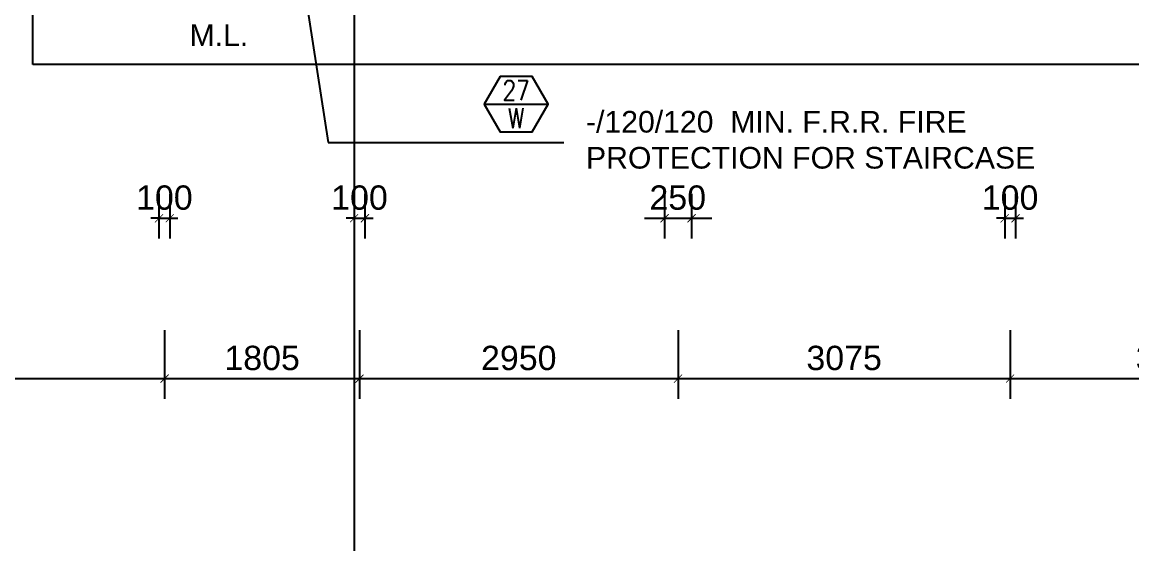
# Model space of a CAD drawing. Header units: millimetres. Extents: x 0 to 70486, y 148 to 42536.
# Drawn here: x 50425 to 60701, y 7918 to 12809 of the extents above; entities that cross this region are included whole.
import ezdxf
from ezdxf.enums import TextEntityAlignment as Align

# ---------------------------------------------------------------- set-up
doc = ezdxf.new("R2010")
doc.units = ezdxf.units.MM
doc.linetypes.add('CENTERX2', pattern=[101.6, 63.5, -12.7, 12.7, -12.7])
doc.layers.get('Defpoints').update_dxf_attribs({"color": 8})
for name, color, linetype in [('Architectural Features', 8, 'Continuous'), ('GBP Dim', 8, 'Continuous'), ('GBP Text 200', 8, 'Continuous'), ('grid', 8, 'CENTERX2'), ('metal louvres', 8, 'Continuous'), ('TEXT Ref', 8, 'Continuous'), ('Window Mark', 8, 'Continuous')]:
    doc.layers.add(name, color=color, linetype=linetype)
doc.styles.add('BH', font='arial.ttf')
doc.styles.add('ROMANS', font='romans.shx')
doc.styles.get("Standard").update_dxf_attribs({"font": 'arial.ttf'})
doc.dimstyles.new('200 GBP', dxfattribs={"dimscale": 1.5, "dimtxt": 150, "dimasz": 50, "dimexe": 125, "dimexo": 50, "dimgap": 50, "dimtad": 1, "dimdec": 0, "dimzin": 0, "dimdsep": 46, "dimtxsty": 'BH', "dimblk": 'ARCHTICK', "dimcen": 0.09, "dimdle": 125, "dimclrd": 9, "dimclre": 9, "dimclrt": 1, "dimadec": 0, "dimazin": 0, "dimtfac": 1, "dimtdec": 0, "dimtix": 1, "dimtmove": 2, "dimatfit": 3, "dimldrblk": 'ARCHTICK', "dimfxl": 300, "dimfxlon": 1, "dimtolj": 1, "dimtzin": 0, "dimarcsym": 0})
doc.dimstyles.get("Standard").update_dxf_attribs({"dimtxt": 0.18, "dimasz": 0.18, "dimexe": 0.18, "dimexo": 0.0625, "dimgap": 0.09, "dimtad": 0, "dimtih": 1, "dimtoh": 1, "dimdec": 4, "dimzin": 0, "dimdsep": 46, "dimtxsty": 'Standard', "dimcen": 0.09, "dimadec": 0, "dimazin": 0, "dimtfac": 1, "dimtdec": 4, "dimtofl": 0, "dimtmove": 0, "dimatfit": 3, "dimfxl": 1, "dimtolj": 1, "dimtzin": 0, "dimarcsym": 0})

# ---------------------------------------------------------------- blocks, each defined once
blk = doc.blocks.new('_ArchTick')
at = {"color": 0, "const_width": 0.1}
blk.add_lwpolyline([(0.5, 0.5), (-0.5, -0.5)], dxfattribs=at)
blk = doc.blocks.new('*D403')
at = {"layer": 'Defpoints', "color": 0, "transparency": 16777216}
for p in [(47769, 12334), (51744, 11534), (51744, 9511)]:
    blk.add_point(p, dxfattribs=at)
at = {"layer": 'GBP Dim', "color": 9, "lineweight": -2, "transparency": 16777216}
for p, q in [((47769, 9961), (47769, 9324)), ((51744, 9961), (51744, 9324)), ((47581, 9511), (51932, 9511))]:
    blk.add_line(p, q, dxfattribs=at)
at = {"layer": 'GBP Dim', "color": 9, "lineweight": -2, "transparency": 16777216, "xscale": 75, "yscale": 75, "zscale": 75, "rotation": 180}
blk.add_blockref('_ArchTick', (47769, 9511), dxfattribs=at)
at = {"layer": 'GBP Dim', "color": 9, "lineweight": -2, "transparency": 16777216, "xscale": 75, "yscale": 75, "zscale": 75}
blk.add_blockref('_ArchTick', (51744, 9511), dxfattribs=at)
at = {"layer": 'GBP Dim', "transparency": 16777216, "insert": (49756, 9701), "char_height": 225, "attachment_point": 5, "style": 'BH'}
blk.add_mtext('\\A1;3975', dxfattribs=at)
blk = doc.blocks.new('*D404')
at = {"layer": 'Defpoints', "color": 0, "transparency": 16777216}
for p in [(53549, 12434), (51744, 11534), (53549, 9511)]:
    blk.add_point(p, dxfattribs=at)
at = {"layer": 'GBP Dim', "color": 9, "lineweight": -2, "transparency": 16777216}
for p, q in [((51744, 9961), (51744, 9324)), ((53549, 9961), (53549, 9324)), ((51557, 9511), (53737, 9511))]:
    blk.add_line(p, q, dxfattribs=at)
at = {"layer": 'GBP Dim', "color": 9, "lineweight": -2, "transparency": 16777216, "xscale": 75, "yscale": 75, "zscale": 75, "rotation": 180}
blk.add_blockref('_ArchTick', (51744, 9511), dxfattribs=at)
at = {"layer": 'GBP Dim', "color": 9, "lineweight": -2, "transparency": 16777216, "xscale": 75, "yscale": 75, "zscale": 75}
blk.add_blockref('_ArchTick', (53549, 9511), dxfattribs=at)
at = {"layer": 'GBP Dim', "transparency": 16777216, "insert": (52647, 9701), "char_height": 225, "attachment_point": 5, "style": 'BH'}
blk.add_mtext('\\A1;1805', dxfattribs=at)
blk = doc.blocks.new('*D405')
at = {"layer": 'Defpoints', "color": 0, "transparency": 16777216}
for p in [(53549, 12434), (56499, 12434), (56499, 9511)]:
    blk.add_point(p, dxfattribs=at)
at = {"layer": 'GBP Dim', "color": 9, "lineweight": -2, "transparency": 16777216}
for p, q in [((53549, 9961), (53549, 9324)), ((56499, 9961), (56499, 9324)), ((53362, 9511), (56687, 9511))]:
    blk.add_line(p, q, dxfattribs=at)
at = {"layer": 'GBP Dim', "color": 9, "lineweight": -2, "transparency": 16777216, "xscale": 75, "yscale": 75, "zscale": 75, "rotation": 180}
blk.add_blockref('_ArchTick', (53549, 9511), dxfattribs=at)
at = {"layer": 'GBP Dim', "color": 9, "lineweight": -2, "transparency": 16777216, "xscale": 75, "yscale": 75, "zscale": 75}
blk.add_blockref('_ArchTick', (56499, 9511), dxfattribs=at)
at = {"layer": 'GBP Dim', "transparency": 16777216, "insert": (55024, 9701), "char_height": 225, "attachment_point": 5, "style": 'BH'}
blk.add_mtext('\\A1;2950', dxfattribs=at)
blk = doc.blocks.new('*D406')
at = {"layer": 'Defpoints', "color": 0, "transparency": 16777216}
for p in [(62599, 14484), (59574, 12434), (62599, 9511)]:
    blk.add_point(p, dxfattribs=at)
at = {"layer": 'GBP Dim', "color": 9, "lineweight": -2, "transparency": 16777216}
for p, q in [((59574, 9961), (59574, 9324)), ((62599, 9961), (62599, 9324)), ((59387, 9511), (62787, 9511))]:
    blk.add_line(p, q, dxfattribs=at)
at = {"layer": 'GBP Dim', "color": 9, "lineweight": -2, "transparency": 16777216, "xscale": 75, "yscale": 75, "zscale": 75, "rotation": 180}
blk.add_blockref('_ArchTick', (59574, 9511), dxfattribs=at)
at = {"layer": 'GBP Dim', "color": 9, "lineweight": -2, "transparency": 16777216, "xscale": 75, "yscale": 75, "zscale": 75}
blk.add_blockref('_ArchTick', (62599, 9511), dxfattribs=at)
at = {"layer": 'GBP Dim', "transparency": 16777216, "insert": (61087, 9701), "char_height": 225, "attachment_point": 5, "style": 'BH'}
blk.add_mtext('\\A1;3025', dxfattribs=at)
blk = doc.blocks.new('MISCWINDOWS')
blk.add_line((-4.04, 0), (4.04, 0))
blk.add_lwpolyline([(-2.02, 3.5), (-4.04, 0), (-2.02, -3.5), (2.02, -3.5), (4.04, 0), (2.02, 3.5)], close=True)
at = {"style": 'BH'}
for tag, p in [('MARK_NUMBER', (0, 1.75)), ('DWG_NUMBER', (0, -1.75))]:
    blk.add_attdef(tag, text='', height=2.5, dxfattribs=at).set_placement(p, align=Align.MIDDLE_CENTER)
blk = doc.blocks.new('*D428')
at = {"layer": 'Defpoints', "color": 0, "transparency": 16777216}
for p in [(56499, 12434), (59574, 12434), (59574, 9511)]:
    blk.add_point(p, dxfattribs=at)
at = {"layer": 'GBP Dim', "color": 9, "lineweight": -2, "transparency": 16777216}
for p, q in [((56499, 9961), (56499, 9324)), ((59574, 9961), (59574, 9324)), ((56312, 9511), (59762, 9511))]:
    blk.add_line(p, q, dxfattribs=at)
at = {"layer": 'GBP Dim', "color": 9, "lineweight": -2, "transparency": 16777216, "xscale": 75, "yscale": 75, "zscale": 75, "rotation": 180}
blk.add_blockref('_ArchTick', (56499, 9511), dxfattribs=at)
at = {"layer": 'GBP Dim', "color": 9, "lineweight": -2, "transparency": 16777216, "xscale": 75, "yscale": 75, "zscale": 75}
blk.add_blockref('_ArchTick', (59574, 9511), dxfattribs=at)
at = {"layer": 'GBP Dim', "transparency": 16777216, "insert": (58037, 9701), "char_height": 225, "attachment_point": 5, "style": 'BH'}
blk.add_mtext('\\A1;3075', dxfattribs=at)
blk = doc.blocks.new('*D443')
at = {"layer": 'Defpoints', "color": 0, "transparency": 16777216}
for p in [(51692, 12023, 0), (51792, 12044), (51792, 10995)]:
    blk.add_point(p, dxfattribs=at)
at = {"layer": 'GBP Dim', "color": 9, "lineweight": -2, "transparency": 16777216}
for p, q in [((51692, 11220), (51692, 10808)), ((51792, 11220), (51792, 10808)), ((51692, 10995), (51617, 10995)), ((51692, 10995), (51792, 10995)), ((51792, 10995), (51867, 10995))]:
    blk.add_line(p, q, dxfattribs=at)
at = {"layer": 'GBP Dim', "color": 9, "lineweight": -2, "transparency": 16777216, "xscale": 75, "yscale": 75, "zscale": 75}
blk.add_blockref('_ArchTick', (51692, 10995), dxfattribs=at)
at = {"layer": 'GBP Dim', "color": 9, "lineweight": -2, "transparency": 16777216, "xscale": 75, "yscale": 75, "zscale": 75, "rotation": 180}
blk.add_blockref('_ArchTick', (51792, 10995), dxfattribs=at)
at = {"layer": 'GBP Dim', "transparency": 16777216, "insert": (51742, 11185), "char_height": 225, "attachment_point": 5, "style": 'BH'}
blk.add_mtext('\\A1;100', dxfattribs=at)
blk = doc.blocks.new('*D444')
at = {"layer": 'Defpoints', "color": 0, "transparency": 16777216}
for p in [(53499, 12023, 0), (53599, 12044), (53599, 10995)]:
    blk.add_point(p, dxfattribs=at)
at = {"layer": 'GBP Dim', "color": 9, "lineweight": -2, "transparency": 16777216}
for p, q in [((53499, 11220), (53499, 10807)), ((53599, 11220), (53599, 10807)), ((53499, 10995), (53424, 10995)), ((53499, 10995), (53599, 10995)), ((53599, 10995), (53674, 10995))]:
    blk.add_line(p, q, dxfattribs=at)
at = {"layer": 'GBP Dim', "color": 9, "lineweight": -2, "transparency": 16777216, "xscale": 75, "yscale": 75, "zscale": 75}
blk.add_blockref('_ArchTick', (53499, 10995), dxfattribs=at)
at = {"layer": 'GBP Dim', "color": 9, "lineweight": -2, "transparency": 16777216, "xscale": 75, "yscale": 75, "zscale": 75, "rotation": 180}
blk.add_blockref('_ArchTick', (53599, 10995), dxfattribs=at)
at = {"layer": 'GBP Dim', "transparency": 16777216, "insert": (53549, 11185), "char_height": 225, "attachment_point": 5, "style": 'BH'}
blk.add_mtext('\\A1;100', dxfattribs=at)
blk = doc.blocks.new('*D445')
at = {"layer": 'Defpoints', "color": 0, "transparency": 16777216}
for p in [(56374, 12023, 0), (56624, 12029), (56624, 10995)]:
    blk.add_point(p, dxfattribs=at)
at = {"layer": 'GBP Dim', "color": 9, "lineweight": -2, "transparency": 16777216}
for p, q in [((56374, 11220), (56374, 10807)), ((56624, 11220), (56624, 10807)), ((56187, 10995), (56812, 10995))]:
    blk.add_line(p, q, dxfattribs=at)
at = {"layer": 'GBP Dim', "color": 9, "lineweight": -2, "transparency": 16777216, "xscale": 75, "yscale": 75, "zscale": 75, "rotation": 180}
blk.add_blockref('_ArchTick', (56374, 10995), dxfattribs=at)
at = {"layer": 'GBP Dim', "color": 9, "lineweight": -2, "transparency": 16777216, "xscale": 75, "yscale": 75, "zscale": 75}
blk.add_blockref('_ArchTick', (56624, 10995), dxfattribs=at)
at = {"layer": 'GBP Dim', "transparency": 16777216, "insert": (56496, 11185), "char_height": 225, "attachment_point": 5, "style": 'BH'}
blk.add_mtext('\\A1;250', dxfattribs=at)
blk = doc.blocks.new('*D446')
at = {"layer": 'Defpoints', "color": 0, "transparency": 16777216}
for p in [(59524, 12023, 0), (59624, 12044), (59624, 10995)]:
    blk.add_point(p, dxfattribs=at)
at = {"layer": 'GBP Dim', "color": 9, "lineweight": -2, "transparency": 16777216}
for p, q in [((59524, 11220), (59524, 10807)), ((59624, 11220), (59624, 10807)), ((59524, 10995), (59449, 10995)), ((59524, 10995), (59624, 10995)), ((59624, 10995), (59699, 10995))]:
    blk.add_line(p, q, dxfattribs=at)
at = {"layer": 'GBP Dim', "color": 9, "lineweight": -2, "transparency": 16777216, "xscale": 75, "yscale": 75, "zscale": 75}
blk.add_blockref('_ArchTick', (59524, 10995), dxfattribs=at)
at = {"layer": 'GBP Dim', "color": 9, "lineweight": -2, "transparency": 16777216, "xscale": 75, "yscale": 75, "zscale": 75, "rotation": 180}
blk.add_blockref('_ArchTick', (59624, 10995), dxfattribs=at)
at = {"layer": 'GBP Dim', "transparency": 16777216, "insert": (59574, 11185), "char_height": 225, "attachment_point": 5, "style": 'BH'}
blk.add_mtext('\\A1;100', dxfattribs=at)
blk = doc.blocks.new('A$C65CE4B9A')
at = {"layer": 'grid', "ltscale": 200}
blk.add_line((-14000, 10500), (-14000, -20450), dxfattribs=at)

msp = doc.modelspace()

# ---------------------------------------------------------------- linework, layer by layer
at = {"layer": 'Architectural Features', "ltscale": 50}
for p, q in [((50524.9, 12417.8), (50524.9, 12917.8)), ((63099.1, 12417.8), (50524.9, 12417.8))]:
    msp.add_line(p, q, dxfattribs=at)

# ---------------------------------------------------------------- block references
at = {"layer": 'TEXT Ref'}
msp.add_blockref('A$C65CE4B9A', (67500, 28367.9), dxfattribs=at)
at = {"layer": 'Window Mark'}
ref = msp.add_blockref('MISCWINDOWS', (54999, 12049.9), dxfattribs=dict(at, xscale=73.25, yscale=73.25, zscale=73.25))
ref.add_attrib('MARK_NUMBER', '27', dxfattribs={"layer": '0', "height": 183.12, "style": 'ROMANS', "width": 0.8}).set_placement((54999, 12178.1), align=Align.MIDDLE_CENTER)
ref.add_attrib('DWG_NUMBER', 'W', dxfattribs={"layer": '0', "height": 183.1, "style": 'ROMANS', "width": 0.8}).set_placement((54999, 11921.7), align=Align.MIDDLE_CENTER)

# ---------------------------------------------------------------- texts
at = {"layer": 'GBP Text 200', "insert": (55646.6, 11988.3), "char_height": 200, "width": 4574.274, "attachment_point": 1, "style": 'BH'}
msp.add_mtext('-/120/120  MIN. F.R.R. FIRE PROTECTION FOR STAIRCASE', dxfattribs=at)
at = {"layer": 'metal louvres', "style": 'BH'}
msp.add_text('M.L.', height=200, rotation=0.00004, dxfattribs=at).set_placement((52246.8, 12588.6), align=Align.CENTER)

# ---------------------------------------------------------------- dimensions: what is measured, and where the dimension line sits
at = {"layer": 'GBP Dim'}
for base, p1, p2, picture, middle in [((62599.2, 9511.5), (59574, 12434.1), (62599.2, 14484), '*D406', (61086.6, 9701.4)), ((53549, 9511.5), (51744, 11534.2), (53549, 12434.1), '*D404', (52646.5, 9701.3)), ((56499, 9511.5), (53549, 12434.1), (56499, 12434.1), '*D405', (55024, 9701.3)), ((59574, 9511.5), (56499, 12434.1), (59574, 12434.1), '*D428', (58036.5, 9701.4)), ((51744, 9511.5), (47768.9, 12334.3), (51744, 11534.2), '*D403', (49756.5, 9701.4))]:
    dim = msp.add_linear_dim(base=base, p1=p1, p2=p2, dimstyle='200 GBP', override={"dimclrt": 256, "dimfxl": 300, "dimfxlon": 1}, dxfattribs=at)
    dim.commit()
    dim.dimension.update_dxf_attribs({"geometry": picture, "text_midpoint": middle})
for base, p1, p2, picture, middle in [((51792.4, 10995.1), (51692.4, 12023.4, 0), (51792.4, 12044.4), '*D443', (51742.4, 11185)), ((53598.7, 10994.8), (53498.7, 12023.1, 0), (53598.7, 12044.1), '*D444', (53548.7, 11184.7)), ((56624, 10994.8), (56374, 12023.1, 0), (56624, 12028.7), '*D445', (56496.5, 11184.7)), ((59624, 10994.8), (59524, 12023.1, 0), (59624, 12044.1), '*D446', (59574, 11184.7))]:
    dim = msp.add_linear_dim(base=base, p1=p1, p2=p2, dimstyle='200 GBP', override={"dimclrt": 256, "dimfxl": 150}, dxfattribs=at)
    dim.commit()
    dim.dimension.update_dxf_attribs({"geometry": picture, "text_midpoint": middle, "dimtype": 160})

# ---------------------------------------------------------------- leaders
at = {"layer": 'GBP Text 200'}
msp.add_leader([(52411.5, 17174.6), (53259.1, 11696.5), (55441.4, 11696.5)], dimstyle='Standard', override={"dimscale": 2, "dimtxt": 200, "dimasz": 125, "dimexe": 166.67, "dimexo": 100, "dimgap": 100, "dimtih": 0, "dimtoh": 0, "dimdec": 0, "dimrnd": 5.001, "dimtxsty": 'BH', "dimdle": 166.666667, "dimclrd": 9, "dimclre": 9, "dimclrt": 1, "dimtdec": 0, "dimtix": 1, "dimtofl": 1, "dimtmove": 2, "dimfxl": 50}, dxfattribs=at)

doc.saveas('drawing.dxf')
